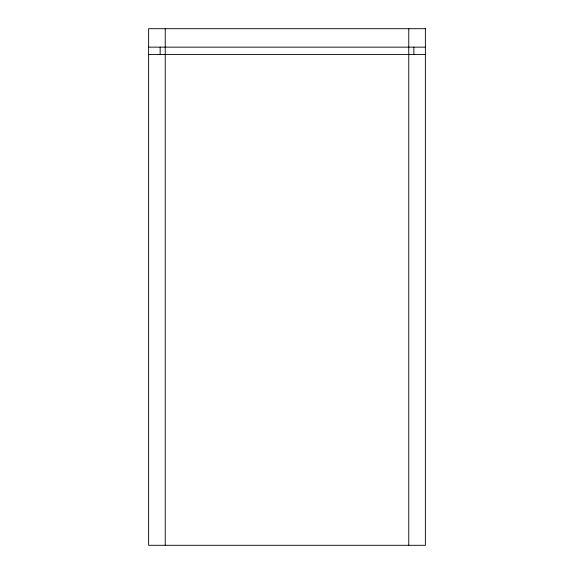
<?xml version="1.0" encoding="UTF-8"?>
<svg xmlns="http://www.w3.org/2000/svg" width="574" height="574" viewBox="0 0 574 574"><rect width="100%" height="100%" fill="white"/><g stroke="black" fill="none" stroke-linecap="round" stroke-linejoin="round"><path stroke-width="0.86" d="M148.623 47.147L425.377 47.147M148.623 54.53L425.377 54.53M413.847 47.147L413.847 54.53M408.767 28.7L408.767 545.3M165.233 28.7L165.233 545.3M160.153 47.147L160.153 54.53M425.377 28.7L148.623 28.7L148.623 545.3L425.377 545.3L425.377 28.7"/></g></svg>
